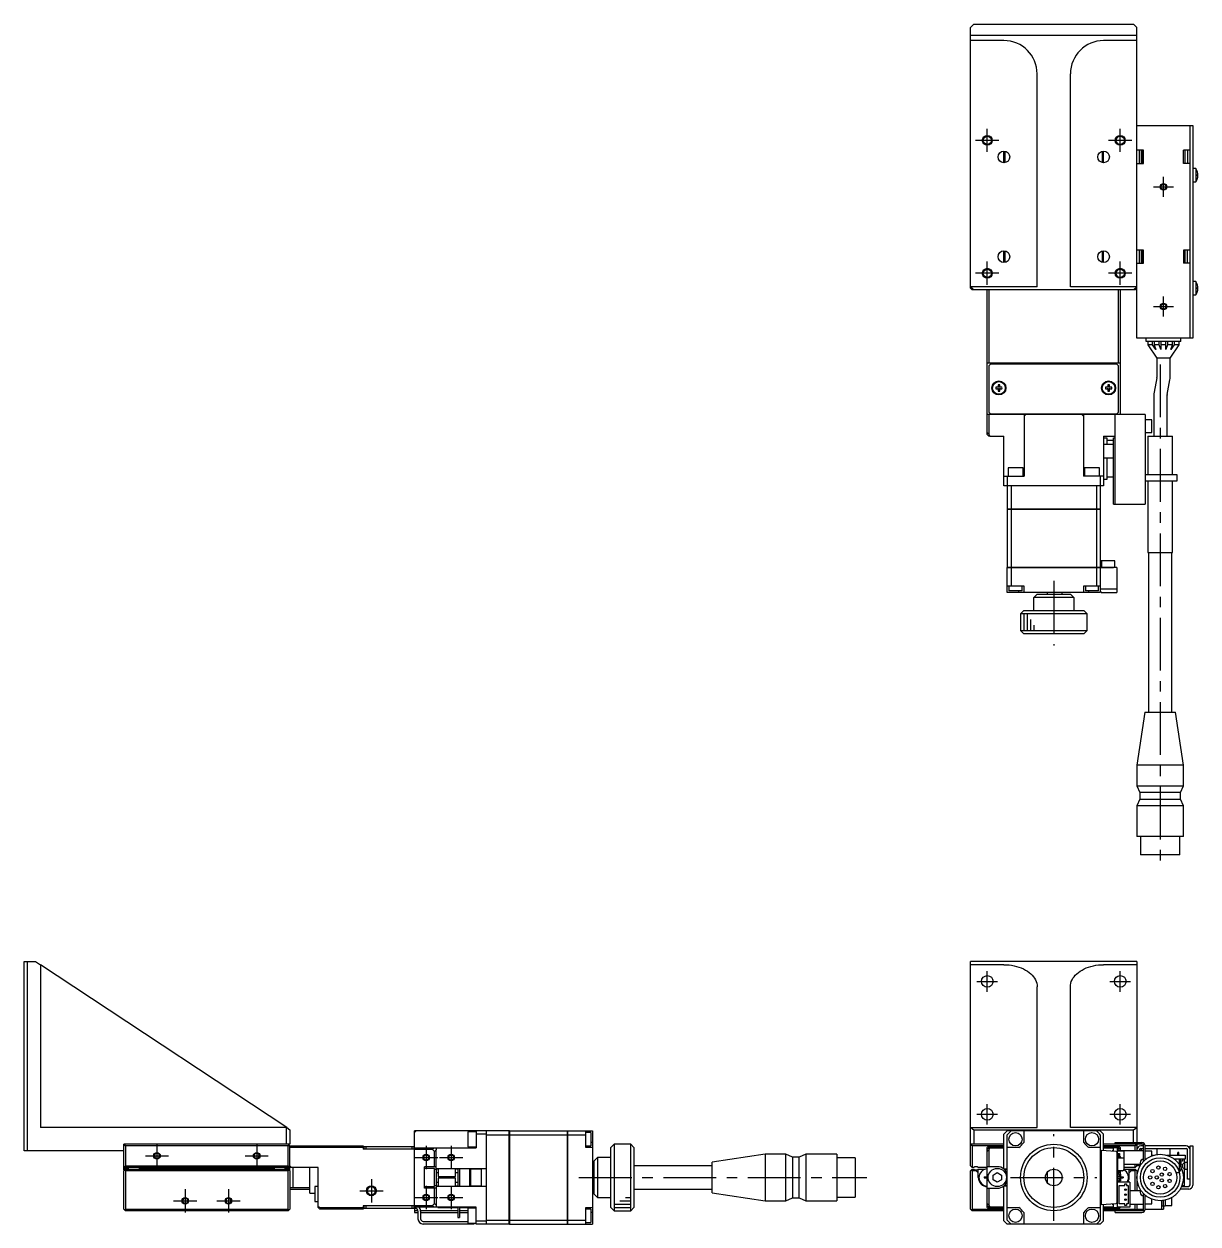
# Model space of a CAD drawing. Extents: x 0 to 738, y -8 to 655.
# Drawn here: x 0 to 353.2, y 294.4 to 655.4 of the extents above; entities that cross this region are included whole.
import ezdxf

# ---------------------------------------------------------------- set-up
doc = ezdxf.new("R2010")
doc.units = 0
doc.header["$LTSCALE"] = 0.5
doc.linetypes.add('CENTER', pattern=[50.8, 31.75, -6.35, 6.35, -6.35])
for name, color, linetype in [('MSM_CENTER', 1, 'CENTER'), ('MSM_CONTINUOUS', 7, 'CONTINUOUS'), ('MSM_NARROW', 5, 'CONTINUOUS')]:
    doc.layers.add(name, color=color, linetype=linetype)

msp = doc.modelspace()

# ---------------------------------------------------------------- linework, layer by layer
at = {"layer": 'MSM_CENTER'}
for p, q in [((289.78, 616.92), (289.78, 623.92)), ((329.78, 616.92), (329.78, 623.92)), ((293.28, 620.42), (286.28, 620.42)), ((333.28, 620.42), (326.28, 620.42)), ((342.78, 603.42), (342.78, 609.42)), ((339.78, 606.42), (345.78, 606.42)), ((289.78, 576.92), (289.78, 583.92)), ((329.78, 576.92), (329.78, 583.92)), ((293.28, 580.42), (286.28, 580.42)), ((333.28, 580.42), (326.28, 580.42)), ((342.78, 567.42), (342.78, 573.42)), ((339.78, 570.42), (345.78, 570.42)), ((341.78, 552.97), (341.78, 401.87)), ((309.78, 487.92), (309.78, 468.42)), ((289.78, 364.27), (289.78, 370.47)), ((329.78, 364.27), (329.78, 370.47)), ((286.68, 367.37), (292.88, 367.37)), ((326.68, 367.37), (332.88, 367.37)), ((289.78, 324.27), (289.78, 330.47)), ((329.78, 324.27), (329.78, 330.47)), ((286.68, 327.37), (292.88, 327.37)), ((326.68, 327.37), (332.88, 327.37)), ((309.78, 295.37), (309.78, 321.37)), ((40, 318.37), (40, 311.37)), ((70, 318.37), (70, 311.37)), ((121, 317.87), (121, 310.87)), ((128.5, 317.87), (128.5, 310.87)), ((36.5, 314.87), (43.5, 314.87)), ((66.5, 314.87), (73.5, 314.87)), ((117.5, 314.37), (124.5, 314.37)), ((125, 314.37), (132, 314.37)), ((104.5, 307.87), (104.5, 300.87)), ((166.95, 308.37), (253.55, 308.37)), ((296.78, 308.37), (322.78, 308.37)), ((48.5, 304.87), (48.5, 297.87)), ((61.5, 304.87), (61.5, 297.87)), ((101, 304.37), (108, 304.37)), ((121, 305.87), (121, 298.87)), ((128.5, 305.87), (128.5, 298.87)), ((45, 301.37), (52, 301.37)), ((58, 301.37), (65, 301.37)), ((117.5, 302.37), (124.5, 302.37)), ((125, 302.37), (132, 302.37))]:
    msp.add_line(p, q, dxfattribs=at)
at = {"layer": 'MSM_CONTINUOUS'}
for p, q in [((285.78, 655.42), (284.78, 654.42)), ((284.78, 575.92), (284.78, 654.42)), ((285.78, 655.42), (333.78, 655.42)), ((334.78, 654.42), (333.78, 655.42)), ((334.78, 560.92), (334.78, 654.42)), ((334.78, 651.92), (284.78, 651.92)), ((294.78, 650.42), (284.78, 650.42)), ((334.78, 650.42), (324.78, 650.42)), ((304.78, 576.38), (304.78, 640.42)), ((314.78, 576.38), (314.78, 640.42)), ((334.78, 624.92), (351.58, 624.92)), ((350.78, 560.92), (350.78, 624.92)), ((351.58, 624.92), (351.58, 560.92)), ((336.78, 617.42), (334.78, 617.42)), ((335.58, 613.42), (335.58, 617.42)), ((336.08, 617.42), (336.08, 613.42)), ((336.28, 617.42), (336.28, 613.42)), ((336.78, 613.42), (336.78, 617.42)), ((348.78, 613.42), (348.78, 617.42)), ((350.78, 617.42), (348.78, 617.42)), ((349.28, 613.42), (349.28, 617.42)), ((349.98, 617.42), (349.98, 613.42)), ((294.78, 613.67), (294.78, 617.17)), ((295.13, 613.71), (295.13, 617.14)), ((324.43, 613.71), (324.43, 617.14)), ((324.78, 613.67), (324.78, 617.17)), ((334.78, 613.42), (336.78, 613.42)), ((350.78, 613.42), (348.78, 613.42)), ((352.48, 611.92), (351.58, 611.92)), ((352.48, 611.92), (352.48, 607.92)), ((353.05, 610.81), (353.05, 610.81)), ((351.58, 607.92), (352.48, 607.92)), ((353.05, 610.1), (353.17, 610.1)), ((353.05, 609.74), (353.05, 610.1)), ((353.17, 609.74), (353.05, 609.74)), ((353.05, 609.04), (353.05, 609.04)), ((294.78, 583.67), (294.78, 587.17)), ((295.13, 583.71), (295.13, 587.14)), ((324.43, 583.71), (324.43, 587.14)), ((324.78, 583.67), (324.78, 587.17)), ((336.78, 587.42), (334.78, 587.42)), ((335.58, 583.42), (335.58, 587.42)), ((336.08, 587.42), (336.08, 583.42)), ((336.28, 587.42), (336.28, 583.42)), ((336.78, 583.42), (336.78, 587.42)), ((350.78, 587.42), (348.78, 587.42)), ((348.78, 587.42), (348.78, 583.42)), ((349.28, 583.42), (349.28, 587.42)), ((349.98, 583.42), (349.98, 587.42)), ((334.78, 583.42), (336.78, 583.42)), ((350.78, 583.42), (348.78, 583.42)), ((352.48, 577.92), (351.58, 577.92)), ((352.48, 577.92), (352.48, 573.92)), ((284.78, 576.42), (284.82, 576.38)), ((284.78, 575.92), (285.28, 575.42)), ((284.82, 576.38), (285.78, 575.42)), ((304.78, 576.38), (284.82, 576.38)), ((285.03, 575.67), (285.28, 575.92)), ((334.28, 575.42), (285.28, 575.42)), ((289.78, 531.92), (289.78, 575.42)), ((290.28, 575.42), (290.28, 553.42)), ((334.74, 576.38), (314.78, 576.38)), ((329.28, 553.42), (329.28, 575.42)), ((329.78, 575.42), (329.78, 537.92)), ((333.78, 575.42), (334.74, 576.38)), ((334.28, 575.92), (334.53, 575.67)), ((334.78, 575.92), (334.28, 575.42)), ((334.74, 576.38), (334.78, 576.42)), ((353.05, 576.81), (353.05, 576.81)), ((353.05, 576.1), (353.17, 576.1)), ((353.05, 575.74), (353.05, 576.1)), ((353.17, 575.74), (353.05, 575.74)), ((353.05, 575.04), (353.05, 575.04)), ((351.58, 573.92), (352.48, 573.92)), ((351.58, 560.92), (334.78, 560.92)), ((337.53, 559.92), (337.53, 560.92)), ((348.03, 559.92), (337.53, 559.92)), ((338.03, 559.92), (338.03, 558.92)), ((339.53, 558.92), (339.53, 559.92)), ((340.03, 559.92), (340.03, 558.92)), ((341.53, 558.92), (341.53, 559.92)), ((342.03, 559.92), (342.03, 557.47)), ((343.53, 557.47), (343.53, 559.92)), ((344.03, 559.92), (344.03, 558.92)), ((345.53, 558.92), (345.53, 559.92)), ((346.03, 559.92), (346.03, 558.92)), ((347.53, 558.92), (347.53, 559.92)), ((348.03, 559.92), (348.03, 560.92)), ((339.53, 558.92), (338.03, 558.92)), ((338.03, 558.92), (340.78, 554.92)), ((340.53, 557.47), (339.53, 558.92)), ((341.53, 558.92), (340.03, 558.92)), ((340.03, 558.92), (340.53, 557.47)), ((342.03, 557.47), (341.53, 558.92)), ((343.53, 558.92), (342.03, 558.92)), ((344.03, 558.92), (343.53, 557.47)), ((345.53, 558.92), (344.03, 558.92)), ((344.78, 554.92), (347.53, 558.92)), ((345.03, 557.47), (345.53, 558.92)), ((346.03, 558.92), (345.03, 557.47)), ((347.53, 558.92), (346.03, 558.92)), ((329.78, 553.42), (289.78, 553.42)), ((290.78, 553.12), (290.28, 552.62)), ((290.28, 552.62), (290.28, 538.62)), ((328.78, 553.12), (290.78, 553.12)), ((295.53, 553.42), (295.53, 553.12)), ((296.03, 553.42), (296.03, 553.12)), ((301.53, 553.12), (301.53, 553.42)), ((304.98, 553.42), (304.78, 553.22)), ((314.78, 553.22), (304.78, 553.22)), ((304.78, 553.22), (304.78, 553.12)), ((314.78, 553.22), (314.58, 553.42)), ((314.78, 553.12), (314.78, 553.22)), ((318.03, 553.42), (318.03, 553.12)), ((323.53, 553.12), (323.53, 553.42)), ((324.03, 553.12), (324.03, 553.42)), ((329.28, 552.62), (328.78, 553.12)), ((329.28, 538.62), (329.28, 552.62)), ((344.78, 554.92), (340.78, 554.92)), ((340.78, 554.92), (340.78, 549.19)), ((344.78, 549.19), (344.78, 554.92)), ((340.76, 549.01), (339.99, 544.61)), ((293.04, 546.16), (292.36, 546.16)), ((292.36, 545.68), (293.04, 545.68)), ((293.04, 546.84), (293.04, 546.16)), ((293.04, 545.68), (293.04, 545)), ((293.52, 546.16), (293.52, 546.84)), ((294.2, 546.16), (293.52, 546.16)), ((293.52, 545.68), (294.2, 545.68)), ((293.52, 545), (293.52, 545.68)), ((326.04, 546.16), (325.36, 546.16)), ((325.36, 545.68), (326.04, 545.68)), ((326.04, 546.84), (326.04, 546.16)), ((326.04, 545.68), (326.04, 545)), ((326.52, 546.16), (326.52, 546.84)), ((327.2, 546.16), (326.52, 546.16)), ((326.52, 545), (326.52, 545.68)), ((326.52, 545.68), (327.2, 545.68)), ((343.92, 543.91), (344.7, 548.32)), ((339.91, 543.74), (339.91, 531.42)), ((343.91, 531.42), (343.91, 543.74)), ((290.28, 538.62), (290.78, 538.12)), ((290.78, 538.12), (328.78, 538.12)), ((295.53, 538.12), (295.53, 537.92)), ((299.78, 538.12), (299.78, 537.92)), ((300.78, 538.12), (300.78, 537.92)), ((302.28, 538.12), (302.28, 537.92)), ((317.28, 537.92), (317.28, 538.12)), ((318.78, 538.12), (318.78, 537.92)), ((319.78, 537.92), (319.78, 538.12)), ((324.03, 537.92), (324.03, 538.12)), ((328.78, 538.12), (329.28, 538.62)), ((337.28, 537.92), (289.78, 537.92)), ((290.28, 537.92), (290.28, 532.04)), ((300.88, 537.42), (301.38, 537.92)), ((300.88, 537.92), (300.88, 519.42)), ((318.18, 537.92), (318.68, 537.42)), ((318.68, 537.92), (318.68, 519.42)), ((328.28, 510.92), (328.28, 537.92)), ((337.28, 537.92), (337.28, 510.92)), ((339.28, 536.32), (337.28, 536.32)), ((339.28, 532.52), (339.28, 536.32)), ((289.78, 532.54), (290.28, 532.04)), ((290.28, 531.42), (289.78, 531.92)), ((290.28, 532.04), (290.58, 531.42)), ((290.58, 531.42), (290.28, 531.42)), ((290.58, 531.42), (294.78, 531.42)), ((294.78, 516.42), (294.78, 531.42)), ((324.78, 531.42), (324.78, 516.42)), ((324.78, 531.42), (328.28, 531.42)), ((324.78, 530.92), (325.78, 530.92)), ((325.78, 530.92), (325.78, 528.92)), ((327.78, 510.92), (327.78, 530.92)), ((327.78, 530.92), (328.28, 530.92)), ((337.28, 532.52), (339.28, 532.52)), ((338.03, 531.42), (345.53, 531.42)), ((338.03, 531.42), (338.03, 519.92)), ((345.53, 519.92), (345.53, 531.42)), ((327.78, 528.92), (324.78, 528.92)), ((325.78, 530.17), (327.78, 530.17)), ((324.78, 524.92), (327.78, 524.92)), ((325.78, 524.92), (325.78, 518.42)), ((300.53, 521.92), (296.03, 521.92)), ((296.03, 521.92), (296.03, 519.42)), ((300.53, 519.42), (300.53, 521.92)), ((323.53, 521.92), (319.03, 521.92)), ((319.03, 521.92), (319.03, 519.42)), ((323.53, 519.42), (323.53, 521.92)), ((337.28, 519.92), (346.78, 519.92)), ((346.78, 519.92), (346.78, 517.92)), ((294.78, 519.42), (300.88, 519.42)), ((324.78, 516.42), (294.78, 516.42)), ((295.78, 519.42), (295.78, 509.43)), ((296.93, 516.42), (296.93, 509.43)), ((324.78, 519.42), (318.68, 519.42)), ((322.62, 516.42), (322.62, 509.43)), ((323.78, 519.42), (323.78, 509.43)), ((325.78, 518.42), (324.78, 518.42)), ((325.78, 519.17), (327.78, 519.17)), ((346.78, 517.92), (337.28, 517.92)), ((338.03, 517.92), (338.03, 496.42)), ((345.53, 496.42), (345.53, 517.92)), ((295.78, 509.43), (323.78, 509.43)), ((295.78, 509.42), (295.78, 491.93)), ((323.78, 509.42), (295.78, 509.42)), ((295.79, 509.42), (295.79, 509.43)), ((296.93, 509.42), (296.93, 491.93)), ((296.94, 509.42), (296.94, 509.43)), ((322.62, 509.42), (322.62, 509.43)), ((322.62, 509.42), (322.62, 491.93)), ((323.77, 509.42), (323.77, 509.43)), ((323.78, 509.42), (323.78, 491.93)), ((327.78, 510.92), (337.28, 510.92)), ((338.03, 496.42), (345.53, 496.42)), ((338.28, 496.42), (338.28, 448.42)), ((345.28, 448.42), (345.28, 496.42)), ((295.78, 491.93), (327.78, 491.93)), ((328.78, 491.92), (295.78, 491.92)), ((295.78, 484.42), (295.78, 491.92)), ((295.79, 491.92), (295.79, 491.93)), ((296.93, 491.92), (296.93, 486.42)), ((296.94, 491.92), (296.94, 491.93)), ((322.62, 491.92), (322.62, 491.93)), ((322.62, 491.92), (322.62, 486.42)), ((323.77, 491.92), (323.77, 491.93)), ((328.18, 493.92), (323.78, 493.92)), ((323.78, 491.92), (323.78, 484.42)), ((324.28, 491.93), (324.28, 493.92)), ((327.78, 491.93), (327.78, 491.92)), ((328.18, 491.92), (328.18, 493.92)), ((328.78, 491.92), (328.78, 485.43)), ((295.78, 486.42), (300.78, 486.42)), ((323.78, 484.42), (295.78, 484.42)), ((296.28, 486.42), (296.28, 484.92)), ((300.28, 484.92), (296.28, 484.92)), ((299.28, 484.42), (299.28, 484.92)), ((300.28, 484.92), (300.28, 486.42)), ((300.78, 486.42), (300.78, 484.42)), ((304.78, 483.92), (303.78, 482.92)), ((304.78, 483.92), (314.78, 483.92)), ((307.78, 484.42), (307.78, 483.92)), ((312.28, 483.92), (312.28, 484.42)), ((315.78, 482.92), (314.78, 483.92)), ((318.78, 484.42), (318.78, 486.42)), ((318.78, 486.42), (323.78, 486.42)), ((319.28, 486.42), (319.28, 484.92)), ((323.28, 484.92), (319.28, 484.92)), ((320.28, 484.42), (320.28, 484.92)), ((323.28, 484.92), (323.28, 486.42)), ((323.78, 485.43), (328.78, 485.43)), ((328.78, 485.42), (323.78, 485.42)), ((323.78, 484.62), (324.08, 484.62)), ((324.08, 484.62), (324.08, 484.42)), ((324.08, 484.42), (328.78, 484.42)), ((328.77, 485.42), (328.77, 485.43)), ((328.78, 485.42), (328.78, 484.42)), ((315.78, 482.92), (303.78, 482.92)), ((303.78, 478.92), (303.78, 482.92)), ((315.78, 482.92), (315.78, 478.92)), ((300.78, 478.92), (299.78, 477.92)), ((319.78, 477.92), (299.78, 477.92)), ((299.78, 477.92), (299.78, 472.92)), ((300.78, 478.92), (318.78, 478.92)), ((319.78, 477.92), (318.78, 478.92)), ((319.78, 472.92), (319.78, 477.92)), ((299.78, 472.92), (319.78, 472.92)), ((299.78, 472.92), (300.78, 471.92)), ((318.78, 471.92), (300.78, 471.92)), ((318.78, 471.92), (319.78, 472.92)), ((337.21, 448.42), (334.78, 432.42)), ((337.21, 448.42), (346.35, 448.42)), ((348.78, 432.42), (346.35, 448.42)), ((348.78, 432.42), (334.78, 432.42)), ((334.78, 432.42), (334.78, 426.22)), ((348.78, 426.22), (348.78, 432.42)), ((334.78, 426.22), (348.78, 426.22)), ((334.78, 426.22), (335.63, 424.22)), ((347.93, 424.22), (348.78, 426.22)), ((347.93, 424.22), (335.63, 424.22)), ((335.63, 424.22), (335.63, 422.22)), ((347.93, 422.22), (347.93, 424.22)), ((335.63, 422.22), (334.78, 420.22)), ((348.78, 420.22), (334.78, 420.22)), ((334.78, 420.22), (334.78, 410.92)), ((335.63, 422.22), (347.93, 422.22)), ((348.78, 420.22), (347.93, 422.22)), ((348.78, 410.92), (348.78, 420.22)), ((348.78, 410.92), (334.78, 410.92)), ((335.83, 410.92), (335.83, 405.42)), ((347.73, 405.42), (347.73, 410.92)), ((347.73, 405.42), (335.83, 405.42)), ((0, 316.37), (0, 373.37)), ((0, 373.37), (3.5, 373.37)), ((1, 373.37), (1, 316.37)), ((3.5, 373.37), (5, 372.38)), ((5, 372.38), (5, 323.37)), ((15, 365.76), (5, 372.38)), ((334.78, 373.37), (284.78, 373.37)), ((284.78, 311.87), (284.78, 373.37)), ((294.78, 372.38), (284.78, 372.38)), ((294.78, 372.38), (295.56, 372.36)), ((295.56, 372.36), (296.34, 372.3)), ((296.34, 372.3), (297.11, 372.2)), ((297.11, 372.2), (297.87, 372.06)), ((297.87, 372.06), (298.6, 371.88)), ((320.95, 371.88), (321.69, 372.06)), ((321.69, 372.06), (322.44, 372.2)), ((322.44, 372.2), (323.21, 372.3)), ((323.21, 372.3), (323.99, 372.36)), ((323.99, 372.36), (324.78, 372.38)), ((334.78, 372.38), (324.78, 372.38)), ((334.78, 373.37), (334.78, 318.87)), ((298.6, 371.88), (299.32, 371.66)), ((299.32, 371.66), (300, 371.4)), ((300, 371.4), (300.66, 371.12)), ((300.66, 371.12), (301.27, 370.79)), ((301.27, 370.79), (301.85, 370.44)), ((301.85, 370.44), (302.38, 370.06)), ((302.38, 370.06), (302.87, 369.65)), ((302.87, 369.65), (303.3, 369.22)), ((303.3, 369.22), (303.69, 368.77)), ((303.69, 368.77), (304.02, 368.29)), ((304.02, 368.29), (304.29, 367.81)), ((315.27, 367.81), (315.54, 368.29)), ((315.54, 368.29), (315.87, 368.77)), ((315.87, 368.77), (316.25, 369.22)), ((316.25, 369.22), (316.69, 369.65)), ((316.69, 369.65), (317.17, 370.06)), ((317.17, 370.06), (317.71, 370.44)), ((317.71, 370.44), (318.28, 370.79)), ((318.28, 370.79), (318.9, 371.12)), ((318.9, 371.12), (319.55, 371.4)), ((319.55, 371.4), (320.24, 371.66)), ((320.24, 371.66), (320.95, 371.88)), ((79.04, 323.37), (15, 365.76)), ((304.29, 367.81), (304.5, 367.31)), ((304.5, 367.31), (304.65, 366.8)), ((304.65, 366.8), (304.75, 366.28)), ((304.75, 366.28), (304.78, 365.76)), ((304.78, 323.37), (304.78, 365.76)), ((314.78, 365.76), (314.81, 366.28)), ((314.78, 323.37), (314.78, 365.76)), ((314.81, 366.28), (314.9, 366.8)), ((314.9, 366.8), (315.05, 367.31)), ((315.05, 367.31), (315.27, 367.81)), ((79.04, 323.37), (5, 323.37)), ((79, 318.37), (79, 323.37)), ((79.04, 323.37), (80, 322.74)), ((80, 322.74), (80, 318.37)), ((117.5, 321.87), (118, 322.37)), ((145.99, 322.37), (117.5, 322.37)), ((117.5, 299.87), (117.5, 322.37)), ((133.5, 322.12), (133.5, 317.62)), ((136, 322.12), (133.5, 322.12)), ((136, 322.37), (136, 317.27)), ((139, 321.37), (136, 321.37)), ((139, 322.37), (139, 294.37)), ((145.99, 294.37), (145.99, 322.37)), ((146, 322.36), (145.99, 322.36)), ((146, 322.37), (163.49, 322.37)), ((146, 322.37), (146, 294.37)), ((163.49, 294.37), (163.49, 322.37)), ((163.5, 322.36), (163.49, 322.36)), ((163.5, 322.37), (163.5, 294.37)), ((163.5, 322.37), (171, 322.37)), ((169, 317.37), (169, 322.37)), ((170.5, 321.87), (169, 321.87)), ((170.5, 321.87), (170.5, 317.87)), ((171, 322.37), (171, 294.37)), ((284.78, 323.37), (304.78, 323.37)), ((284.82, 323.37), (285.78, 322.74)), ((285.78, 322.74), (333.78, 322.74)), ((285.78, 322.74), (285.78, 318.37)), ((295.78, 322.37), (294.78, 321.37)), ((294.78, 310.97), (294.78, 321.37)), ((323.78, 322.37), (295.78, 322.37)), ((300.78, 322.37), (300.78, 318.87)), ((334.78, 323.37), (314.78, 323.37)), ((318.78, 318.87), (318.78, 322.37)), ((324.78, 321.37), (323.78, 322.37)), ((324.78, 316.55), (324.78, 321.37)), ((333.78, 322.74), (334.74, 323.37)), ((333.78, 318.87), (333.78, 322.74)), ((80, 318.37), (30, 318.37)), ((30.5, 318.37), (30, 317.87)), ((30, 310.67), (30, 318.37)), ((30.25, 318.12), (30.5, 317.87)), ((30.5, 317.87), (30.5, 311.87)), ((79.5, 317.87), (30.5, 317.87)), ((80, 317.87), (79.5, 318.37)), ((79.5, 317.87), (79.75, 318.12)), ((79.5, 311.87), (79.5, 317.87)), ((80, 310.67), (80, 317.87)), ((80, 317.87), (102, 317.87)), ((102, 317.87), (102, 316.87)), ((139, 321.22), (145.99, 321.22)), ((146, 321.21), (145.99, 321.21)), ((146, 321.22), (163.49, 321.22)), ((163.5, 321.21), (163.49, 321.21)), ((163.5, 321.22), (169, 321.22)), ((169, 317.87), (170.5, 317.87)), ((171, 318.87), (170.5, 318.87)), ((177.5, 318.37), (176.5, 317.37)), ((177.5, 318.37), (177.5, 298.37)), ((182.5, 318.37), (177.5, 318.37)), ((182.5, 298.37), (182.5, 318.37)), ((183.5, 317.37), (182.5, 318.37)), ((294.78, 318.37), (284.78, 318.37)), ((284.78, 317.87), (285.28, 318.37)), ((285.28, 317.87), (285.03, 318.12)), ((285.28, 317.87), (285.28, 311.37)), ((294.78, 317.87), (285.28, 317.87)), ((290.28, 317.87), (289.78, 317.37)), ((295.78, 295.53), (295.78, 321.22)), ((323.78, 321.22), (323.78, 295.53)), ((328.28, 318.37), (324.78, 318.37)), ((334.28, 317.87), (324.78, 317.87)), ((328.28, 318.87), (336.28, 318.87)), ((328.28, 318.37), (328.28, 318.87)), ((336.58, 318.37), (328.28, 318.37)), ((329.78, 317.37), (329.28, 317.87)), ((334.28, 318.37), (334.78, 317.87)), ((334.53, 318.12), (334.28, 317.87)), ((334.28, 316.37), (334.28, 317.87)), ((334.78, 318.37), (334.78, 316.37)), ((336.78, 317.87), (335.98, 317.87)), ((336.78, 313.27), (336.78, 318.17)), ((349.58, 317.87), (337.28, 317.87)), ((337.28, 313.73), (337.28, 317.87)), ((350.78, 306.17), (350.78, 317.87)), ((350.78, 317.87), (351.58, 317.87)), ((351.58, 317.87), (351.58, 306.07)), ((30, 316.37), (0, 316.37)), ((102, 317.37), (80, 317.37)), ((117.5, 316.87), (102, 316.87)), ((102.3, 316.87), (102.3, 317.67)), ((102.3, 317.67), (117.3, 317.67)), ((102.8, 317.67), (102.8, 316.87)), ((116.8, 316.87), (116.8, 317.67)), ((117.3, 317.67), (117.3, 316.87)), ((117.5, 317.27), (124, 317.27)), ((122.89, 316.77), (117.5, 316.77)), ((122.89, 316.77), (123.39, 317.27)), ((123.5, 316.16), (122.89, 316.77)), ((124, 316.66), (123.5, 316.16)), ((123.5, 311.62), (123.5, 316.16)), ((124, 317.27), (124, 316.66)), ((124, 317.27), (136, 317.27)), ((124, 310.86), (124, 316.66)), ((133.5, 317.62), (136, 317.62)), ((171, 317.37), (169, 317.37)), ((171.5, 313.37), (172.5, 314.37)), ((172.5, 314.37), (172.5, 302.37)), ((176.5, 314.37), (172.5, 314.37)), ((176.5, 299.37), (176.5, 317.37)), ((183.5, 317.37), (183.5, 299.37)), ((223, 315.37), (207, 312.94)), ((223, 315.37), (223, 301.37)), ((229.2, 315.37), (223, 315.37)), ((229.2, 301.37), (229.2, 315.37)), ((231.2, 314.52), (229.2, 315.37)), ((231.2, 314.52), (231.2, 302.22)), ((233.2, 314.52), (231.2, 314.52)), ((235.2, 315.37), (233.2, 314.52)), ((233.2, 302.22), (233.2, 314.52)), ((235.2, 315.37), (235.2, 301.37)), ((244.5, 315.37), (235.2, 315.37)), ((244.5, 315.37), (244.5, 301.37)), ((250, 314.32), (244.5, 314.32)), ((250, 314.32), (250, 302.42)), ((289.78, 299.37), (289.78, 317.37)), ((289.78, 316.77), (290.28, 317.27)), ((289.88, 316.87), (289.78, 316.87)), ((290.28, 316.66), (289.78, 316.16)), ((290.28, 317.27), (290.28, 317.67)), ((290.28, 317.67), (294.78, 317.67)), ((290.58, 317.27), (290.28, 316.66)), ((290.28, 317.27), (294.78, 317.27)), ((290.28, 316.66), (290.28, 311.62)), ((290.78, 317.67), (290.78, 317.27)), ((299.28, 317.37), (295.78, 317.37)), ((323.78, 317.37), (320.28, 317.37)), ((323.78, 316.62), (324.08, 316.6)), ((324.08, 316.6), (328.5, 316.29)), ((324.08, 316.6), (324.08, 300.14)), ((324.78, 317.67), (329.28, 317.67)), ((324.78, 317.27), (327.78, 317.27)), ((327.78, 316.37), (327.35, 316.37)), ((327.78, 316.34), (327.78, 317.37)), ((327.78, 317.37), (328.98, 317.37)), ((328.78, 317.37), (328.78, 317.67)), ((328.78, 315.99), (328.78, 300.75)), ((328.98, 299.37), (328.98, 317.37)), ((328.98, 317.27), (329.28, 317.27)), ((329.28, 316.66), (328.98, 317.26)), ((330.98, 316.27), (328.98, 316.27)), ((328.98, 315.55), (329.53, 315.55)), ((328.98, 315.33), (329.21, 315.33)), ((328.98, 315.08), (329.21, 315.08)), ((328.98, 315.01), (329.21, 315.01)), ((328.98, 314.6), (329.06, 314.6)), ((329.08, 310.48), (329.08, 314.18)), ((329.18, 314.28), (330.76, 314.28)), ((329.21, 314.82), (329.21, 315.33)), ((329.28, 317.67), (329.28, 317.27)), ((329.28, 317.27), (329.78, 316.77)), ((329.67, 316.27), (329.28, 316.66)), ((329.28, 316.27), (329.28, 316.66)), ((329.31, 314.72), (329.64, 314.72)), ((329.64, 314.49), (329.31, 314.49)), ((329.53, 315.55), (329.53, 314.72)), ((329.53, 314.49), (329.53, 314.28)), ((329.78, 316.87), (329.68, 316.87)), ((329.74, 314.28), (329.74, 314.39)), ((329.78, 317.37), (329.78, 316.27)), ((336.78, 316.37), (329.78, 316.37)), ((329.97, 314.28), (329.97, 314.39)), ((330.86, 314.18), (330.86, 310.8)), ((330.98, 312.47), (330.98, 316.27)), ((335.58, 316.37), (335.58, 316.67)), ((336.08, 316.87), (335.63, 316.87)), ((335.98, 317.07), (336.78, 317.07)), ((336.08, 316.87), (336.08, 316.37)), ((337.28, 317.07), (349.58, 317.07)), ((339.28, 316.27), (337.28, 316.27)), ((339.28, 314.91), (339.28, 316.27)), ((339.28, 315.07), (339.75, 315.07)), ((340.78, 317.07), (340.78, 315.3)), ((343.8, 315.07), (349.28, 315.07)), ((344.78, 315.07), (344.78, 317.07)), ((347.15, 315.07), (347.15, 315.87)), ((347.4, 315.87), (347.15, 315.87)), ((347.4, 315.07), (347.4, 315.87)), ((349.28, 315.07), (349.28, 313.87)), ((349.98, 307.87), (349.98, 316.67)), ((30.5, 311.87), (30, 311.37)), ((88.5, 311.37), (30, 311.37)), ((30, 311.17), (31.4, 311.17)), ((30.5, 310.87), (30, 310.37)), ((30.1, 310.57), (30, 310.67)), ((30.1, 310.47), (30.1, 310.67)), ((30.5, 310.37), (30.25, 310.62)), ((31.1, 310.97), (30.4, 310.97)), ((30.5, 311.87), (79.5, 311.87)), ((30.5, 310.87), (79.5, 310.87)), ((31.4, 310.87), (31.4, 311.17)), ((75.5, 310.99), (34.5, 310.99)), ((34.5, 310.87), (34.5, 310.99)), ((75.5, 310.87), (75.5, 310.99)), ((78.6, 310.87), (78.6, 311.17)), ((80, 311.17), (78.6, 311.17)), ((79.6, 310.97), (78.9, 310.97)), ((80, 311.37), (79.5, 311.87)), ((79.5, 310.87), (80, 310.37)), ((79.75, 310.62), (79.5, 310.37)), ((80, 310.67), (79.9, 310.57)), ((79.9, 310.67), (79.9, 310.47)), ((80.5, 311.37), (80, 311.87)), ((81, 305.37), (81, 311.37)), ((86, 303.62), (86, 311.37)), ((88.5, 299.37), (88.5, 311.37)), ((124, 311.62), (120.5, 311.62)), ((120.5, 305.12), (120.5, 311.62)), ((123.5, 311.12), (120.5, 311.12)), ((123.5, 305.62), (123.5, 311.12)), ((124, 310.86), (123.5, 310.65)), ((139, 310.97), (124, 310.97)), ((124.1, 305.77), (124.1, 310.97)), ((124.6, 310.87), (124.1, 310.87)), ((124.5, 310.97), (124.5, 310.87)), ((124.6, 310.97), (124.6, 308.62)), ((129.8, 308.62), (129.8, 310.97)), ((130.5, 310.87), (129.8, 310.87)), ((130.5, 310.97), (130.5, 305.77)), ((131, 310.97), (131, 305.77)), ((134.1, 305.77), (134.1, 310.97)), ((134.3, 310.97), (134.3, 305.77)), ((137.5, 310.87), (134.3, 310.87)), ((137.5, 310.97), (137.5, 305.77)), ((171.5, 311.87), (171, 311.87)), ((171.5, 310.87), (171, 310.87)), ((171.5, 303.37), (171.5, 313.37)), ((207, 311.87), (183.5, 311.87)), ((207, 303.8), (207, 312.94)), ((285.28, 311.37), (284.78, 311.87)), ((285.28, 310.87), (284.78, 310.37)), ((285.28, 310.37), (285.03, 310.62)), ((285.72, 311.37), (285.28, 311.37)), ((285.28, 310.87), (285.72, 310.87)), ((287.08, 310.8), (286.48, 310.37)), ((289.78, 311.37), (287.04, 311.37)), ((287.04, 310.87), (289.16, 310.87)), ((287.08, 308.37), (287.08, 310.87)), ((292.78, 311.62), (289.78, 311.62)), ((294.78, 310.97), (295.78, 310.97)), ((294.87, 310.86), (295.78, 310.86)), ((328.98, 312.6), (329.08, 312.6)), ((328.98, 312.47), (329.08, 312.47)), ((328.98, 311.62), (329.08, 311.62)), ((328.98, 311.06), (329.08, 311.06)), ((330.83, 310.73), (330.51, 310.4)), ((330.86, 312.47), (330.98, 312.47)), ((330.86, 312.37), (335.78, 312.37)), ((334.28, 311.37), (330.86, 311.37)), ((330.86, 310.87), (334.28, 310.87)), ((332.48, 308.37), (332.48, 310.87)), ((333.08, 310.37), (332.48, 310.8)), ((334.28, 311.37), (334.28, 312.37)), ((334.78, 311.87), (334.28, 311.37)), ((334.28, 310.87), (334.78, 310.37)), ((334.53, 310.62), (334.28, 310.37)), ((334.78, 311.87), (334.78, 312.37)), ((335.58, 311.87), (334.78, 311.87)), ((335.58, 312.37), (335.58, 311.87)), ((335.78, 312.87), (335.78, 311.98)), ((337.45, 313.87), (337.28, 313.87)), ((349.28, 313.87), (346.11, 313.87)), ((347.49, 313.87), (347.49, 309.87)), ((348.03, 311.53), (348.03, 313.87)), ((348.48, 313.32), (348.03, 313.32)), ((348.06, 312.76), (348.07, 312.76)), ((348.06, 311.69), (348.06, 312.05)), ((348.06, 312.05), (348.18, 312.05)), ((348.18, 311.69), (348.06, 311.69)), ((348.07, 310.98), (348.06, 310.99)), ((348.48, 313.87), (348.48, 313.32)), ((348.88, 312.67), (348.58, 312.37)), ((348.58, 311.37), (348.58, 312.37)), ((348.58, 311.37), (348.88, 311.07)), ((349.08, 312.87), (348.88, 312.67)), ((348.88, 311.07), (349.08, 310.87)), ((349.03, 313.87), (349.03, 312.82)), ((349.03, 310.92), (349.03, 305.87)), ((349.08, 312.87), (349.08, 310.87)), ((349.98, 312.87), (349.08, 312.87)), ((349.08, 310.87), (349.98, 310.87)), ((30, 298.87), (30, 310.37)), ((79.5, 310.37), (30.5, 310.37)), ((30.5, 310.37), (30.5, 298.87)), ((79.5, 298.87), (79.5, 310.37)), ((80, 310.37), (80, 298.87)), ((124.1, 309.87), (124.6, 309.87)), ((124.6, 308.62), (129.8, 308.62)), ((124.6, 308.12), (124.6, 305.77)), ((129.8, 308.12), (124.6, 308.12)), ((129.8, 309.87), (130.5, 309.87)), ((129.8, 305.77), (129.8, 308.12)), ((171, 309.87), (171.5, 309.87)), ((284.78, 298.87), (284.78, 310.37)), ((285.28, 310.37), (285.28, 298.87)), ((286.48, 310.37), (285.28, 310.37)), ((286.48, 310.37), (287.08, 309.77)), ((288.88, 308.52), (288.88, 308.23)), ((288.88, 308.52), (289.67, 308.52)), ((288.88, 308.23), (289.67, 308.23)), ((289.41, 308.52), (289.41, 308.23)), ((289.78, 309.37), (289.73, 309.37)), ((289.73, 309.37), (289.73, 308.58)), ((289.73, 308.17), (289.73, 307.37)), ((289.78, 307.37), (289.73, 307.37)), ((291.53, 309.09), (292.78, 309.82)), ((291.53, 307.65), (291.53, 309.09)), ((292.78, 306.93), (291.53, 307.65)), ((292.78, 309.82), (294.03, 309.09)), ((294.03, 307.65), (292.78, 306.93)), ((294.03, 309.09), (294.03, 307.65)), ((307.78, 309.87), (307.78, 306.87)), ((328.98, 309.87), (328.98, 309.87)), ((329.21, 309.64), (328.98, 309.64)), ((329.21, 309.58), (328.98, 309.58)), ((329.21, 309.33), (328.98, 309.33)), ((328.98, 308.62), (329.78, 308.62)), ((328.98, 308.12), (329.78, 308.12)), ((328.98, 307.37), (329.78, 307.37)), ((332.68, 306.95), (328.98, 306.95)), ((330.44, 310.38), (329.18, 310.38)), ((329.21, 309.87), (329.78, 309.87)), ((329.21, 309.33), (329.21, 309.84)), ((329.21, 309.37), (329.78, 309.37)), ((329.64, 310.17), (329.31, 310.17)), ((329.31, 309.94), (329.64, 309.94)), ((329.4, 310.38), (329.4, 310.17)), ((329.4, 309.94), (329.4, 309.87)), ((329.4, 309.37), (329.4, 308.62)), ((329.4, 308.12), (329.4, 307.37)), ((329.53, 310.38), (329.53, 310.17)), ((329.53, 309.94), (329.53, 309.87)), ((329.53, 309.37), (329.53, 308.62)), ((329.53, 308.12), (329.53, 307.37)), ((329.74, 310.27), (329.74, 310.38)), ((329.78, 309.97), (329.78, 307.37)), ((329.82, 309.37), (329.78, 309.37)), ((329.78, 306.95), (329.78, 307.37)), ((329.82, 307.37), (329.78, 307.37)), ((329.82, 309.37), (329.82, 308.58)), ((329.82, 308.17), (329.82, 307.37)), ((329.88, 308.52), (330.68, 308.52)), ((329.88, 308.23), (330.68, 308.23)), ((329.97, 310.27), (329.97, 310.38)), ((330.15, 308.23), (330.15, 308.52)), ((330.68, 308.52), (330.68, 308.23)), ((332.48, 309.77), (333.08, 310.37)), ((332.68, 306.95), (332.68, 299.45)), ((334.28, 310.37), (333.08, 310.37)), ((334.28, 304.37), (334.28, 310.37)), ((334.78, 310.37), (334.78, 304.37)), ((346.59, 309.87), (347.49, 309.87)), ((350.78, 307.87), (349.98, 307.87)), ((80, 305.37), (86, 305.37)), ((80, 304.87), (86, 304.87)), ((86, 303.62), (87.5, 303.62)), ((87.5, 305.62), (87.5, 301.12)), ((88.5, 305.62), (87.5, 305.62)), ((120.5, 305.62), (123.5, 305.62)), ((124, 305.12), (120.5, 305.12)), ((123.5, 306.09), (124, 305.88)), ((123.5, 300.59), (123.5, 305.12)), ((124, 305.88), (124, 300.09)), ((124, 305.77), (139, 305.77)), ((124.6, 306.87), (124.1, 306.87)), ((124.1, 305.87), (124.6, 305.87)), ((124.5, 305.87), (124.5, 305.77)), ((130.5, 306.87), (129.8, 306.87)), ((129.8, 305.87), (130.5, 305.87)), ((134.3, 305.87), (137.5, 305.87)), ((171.5, 306.87), (171, 306.87)), ((171, 305.87), (171.5, 305.87)), ((171, 304.87), (171.5, 304.87)), ((172.5, 302.37), (171.5, 303.37)), ((183.5, 304.87), (207, 304.87)), ((207, 303.8), (223, 301.37)), ((289.78, 305.12), (292.78, 305.12)), ((290.28, 305.12), (290.28, 300.09)), ((295.78, 305.77), (294.78, 305.77)), ((294.78, 295.37), (294.78, 305.77)), ((295.78, 305.88), (294.87, 305.88)), ((329.48, 300.45), (329.48, 305.95)), ((329.48, 305.95), (331.13, 305.95)), ((331.13, 306.45), (331.63, 306.45)), ((331.13, 305.95), (331.13, 306.45)), ((331.63, 306.45), (331.63, 305.95)), ((331.63, 305.95), (332.18, 305.95)), ((332.18, 305.95), (332.18, 300.45)), ((335.78, 304.37), (332.68, 304.37)), ((335.78, 304.77), (335.78, 303.87)), ((336.78, 298.57), (336.78, 303.47)), ((350.38, 304.87), (347.84, 304.87)), ((348.24, 305.67), (350.28, 305.67)), ((349.03, 305.87), (348.32, 305.87)), ((87.5, 301.12), (88.5, 301.12)), ((88.5, 299.68), (89.11, 299.37)), ((117.5, 299.87), (102, 299.87)), ((102, 299.87), (102, 298.87)), ((102.3, 299.07), (102.3, 299.87)), ((102.8, 299.87), (102.8, 299.07)), ((116.8, 299.07), (116.8, 299.87)), ((117.3, 299.87), (117.3, 299.07)), ((117.5, 299.97), (122.89, 299.97)), ((117.5, 299.47), (117.5, 299.87)), ((122.89, 299.97), (123.5, 300.59)), ((123.39, 299.47), (122.89, 299.97)), ((123.5, 300.59), (124, 300.09)), ((124, 300.09), (124, 299.47)), ((172.5, 302.37), (176.5, 302.37)), ((223, 301.37), (229.2, 301.37)), ((229.2, 301.37), (231.2, 302.22)), ((231.2, 302.22), (233.2, 302.22)), ((233.2, 302.22), (235.2, 301.37)), ((235.2, 301.37), (244.5, 301.37)), ((244.5, 302.42), (250, 302.42)), ((289.78, 300.59), (290.28, 300.09)), ((290.28, 299.47), (289.78, 299.97)), ((289.88, 299.87), (289.78, 299.87)), ((290.28, 300.09), (290.58, 299.47)), ((324.08, 300.14), (323.78, 300.12)), ((328.5, 300.45), (324.08, 300.14)), ((324.78, 295.37), (324.78, 300.19)), ((327.35, 300.37), (327.78, 300.37)), ((327.78, 299.37), (327.78, 300.4)), ((331.13, 300.45), (329.48, 300.45)), ((331.13, 299.95), (331.13, 300.45)), ((331.63, 299.95), (331.13, 299.95)), ((331.63, 300.45), (331.63, 299.95)), ((332.18, 300.45), (331.63, 300.45)), ((332.68, 300.37), (336.78, 300.37)), ((334.28, 298.87), (334.28, 300.37)), ((334.78, 300.37), (334.78, 298.87)), ((337.28, 298.87), (337.28, 303.01)), ((337.28, 302.87), (337.45, 302.87)), ((337.28, 300.47), (339.28, 300.47)), ((339.28, 300.47), (339.28, 301.83)), ((342.28, 298.87), (342.28, 301.39)), ((342.28, 299.87), (343.28, 299.87)), ((342.78, 299.87), (342.78, 301.44)), ((342.78, 299.87), (342.78, 298.87)), ((343.28, 301.54), (343.28, 299.87)), ((343.28, 299.97), (345.28, 299.97)), ((345.28, 299.97), (345.28, 302.31)), ((30, 298.87), (30.5, 298.37)), ((30.25, 298.62), (30.5, 298.87)), ((30.5, 298.87), (79.5, 298.87)), ((79.5, 298.37), (30.5, 298.37)), ((79.5, 298.87), (79.75, 298.62)), ((79.5, 298.37), (80, 298.87)), ((89, 298.87), (88.5, 299.37)), ((102, 298.87), (89, 298.87)), ((89.11, 299.37), (102, 299.37)), ((89.11, 299.37), (89.61, 298.87)), ((117.7, 299.07), (102.3, 299.07)), ((136, 299.47), (117.5, 299.47)), ((117.5, 299.07), (117.5, 297.87)), ((118.49, 298.37), (117.5, 298.37)), ((117.5, 297.87), (118.5, 297.87)), ((118.5, 298.27), (118.5, 295.97)), ((130.5, 298.37), (119.3, 298.37)), ((119.3, 298.27), (119.3, 295.97)), ((119.3, 297.87), (130.5, 297.87)), ((124.5, 299.47), (124.5, 299.37)), ((124.5, 299.37), (130.5, 299.37)), ((130.5, 299.47), (130.5, 296.37)), ((130.5, 296.37), (131, 296.37)), ((131, 299.47), (131, 296.37)), ((131, 299.37), (136, 299.37)), ((133.5, 298.37), (131, 298.37)), ((131, 297.87), (133.5, 297.87)), ((133.5, 299.12), (133.5, 294.62)), ((136, 299.12), (133.5, 299.12)), ((136, 294.37), (136, 299.47)), ((169, 299.37), (171, 299.37)), ((169, 294.37), (169, 299.37)), ((170.5, 298.87), (169, 298.87)), ((170.5, 298.87), (170.5, 294.87)), ((171, 297.87), (170.5, 297.87)), ((176.5, 299.37), (177.5, 298.37)), ((177.5, 298.37), (182.5, 298.37)), ((182.5, 298.37), (183.5, 299.37)), ((284.78, 298.87), (285.28, 298.37)), ((285.03, 298.62), (285.28, 298.87)), ((285.28, 298.87), (294.78, 298.87)), ((294.78, 298.37), (285.28, 298.37)), ((289.78, 299.37), (290.28, 298.87)), ((290.28, 299.07), (290.28, 299.47)), ((294.78, 299.47), (290.28, 299.47)), ((294.78, 299.07), (290.28, 299.07)), ((290.78, 299.47), (290.78, 299.07)), ((295.78, 299.37), (299.28, 299.37)), ((300.78, 297.87), (300.78, 294.37)), ((318.78, 294.37), (318.78, 297.87)), ((320.28, 299.37), (323.78, 299.37)), ((327.78, 299.47), (324.78, 299.47)), ((329.28, 299.07), (324.78, 299.07)), ((324.78, 298.87), (334.28, 298.87)), ((328.28, 298.37), (324.78, 298.37)), ((327.78, 299.37), (328.98, 299.37)), ((328.28, 297.87), (328.28, 298.37)), ((336.58, 298.37), (328.28, 298.37)), ((328.28, 297.87), (336.28, 297.87)), ((328.78, 299.07), (328.78, 299.37)), ((332.68, 299.45), (328.98, 299.45)), ((329.28, 299.45), (329.28, 299.07)), ((329.28, 298.87), (329.78, 299.37)), ((329.78, 299.37), (329.78, 299.45)), ((334.78, 298.87), (334.28, 298.37)), ((334.28, 298.87), (334.53, 298.62)), ((334.78, 298.87), (336.78, 298.87)), ((337.28, 298.87), (342.78, 298.87)), ((120.1, 295.17), (133.5, 295.17)), ((135.3, 294.37), (120.1, 294.37)), ((133.5, 294.62), (136, 294.62)), ((134.8, 294.37), (134.8, 294.62)), ((135.3, 294.62), (135.3, 294.37)), ((136, 295.37), (139, 295.37)), ((145.99, 294.37), (136, 294.37)), ((139, 295.53), (145.99, 295.53)), ((146, 295.53), (145.99, 295.53)), ((146, 294.38), (145.99, 294.38)), ((146, 295.53), (163.49, 295.53)), ((146, 294.37), (163.49, 294.37)), ((163.5, 295.53), (163.49, 295.53)), ((163.5, 294.38), (163.49, 294.38)), ((163.5, 295.53), (169, 295.53)), ((163.5, 294.37), (171, 294.37)), ((169, 294.87), (170.5, 294.87)), ((294.78, 295.37), (295.78, 294.37)), ((323.78, 294.37), (295.78, 294.37)), ((323.78, 294.37), (324.78, 295.37))]:
    msp.add_line(p, q, dxfattribs=at)
for centre, radius in [((289.78, 620.42), 1.23), ((329.78, 620.42), 1.23), ((294.78, 615.42), 1.75), ((324.78, 615.42), 1.75), ((342.78, 606.42), 0.783), ((294.78, 585.42), 1.75), ((324.78, 585.42), 1.75), ((289.78, 580.42), 1.23), ((329.78, 580.42), 1.23), ((342.78, 570.42), 0.783), ((293.28, 545.92), 2.1), ((293.28, 545.92), 1.9), ((326.28, 545.92), 2.1), ((326.28, 545.92), 1.9), ((289.78, 367.37), 1.75), ((329.78, 367.37), 1.75), ((289.78, 327.37), 1.75), ((329.78, 327.37), 1.75), ((298.28, 319.87), 2), ((321.28, 319.87), 2), ((309.78, 308.37), 10), ((121, 314.37), 0.783), ((128.5, 314.37), 0.783), ((309.78, 308.37), 9), ((341.78, 308.37), 7), ((341.78, 308.37), 5.95), ((292.78, 308.37), 2.75), ((309.78, 308.37), 2.5), ((341.78, 308.37), 5), ((339.48, 310.3), 0.5), ((341.26, 311.33), 0.5), ((343.28, 310.97), 0.5), ((338.78, 308.37), 0.5), ((339.48, 306.44), 0.5), ((340.78, 308.37), 0.5), ((342.28, 309.24), 0.5), ((342.28, 307.51), 0.5), ((344.6, 309.4), 0.5), ((344.6, 307.35), 0.5), ((331.38, 304.7), 0.25), ((331.38, 303.2), 0.25), ((341.26, 305.42), 0.5), ((343.28, 305.77), 0.5), ((121, 302.37), 0.783), ((128.5, 302.37), 0.783), ((331.38, 301.7), 0.25), ((298.28, 296.87), 2), ((321.28, 296.87), 2)]:
    msp.add_circle(centre, radius, dxfattribs=at)
at = {"layer": 'MSM_CONTINUOUS', "extrusion": (0, 0, -1)}
for centre, radius in [((-40, 314.87), 0.783), ((-70, 314.87), 0.783), ((-104.5, 304.37), 1.23), ((-48.5, 301.37), 0.783), ((-61.5, 301.37), 0.783)]:
    msp.add_circle(centre, radius, dxfattribs=at)
at = {"layer": 'MSM_CONTINUOUS'}
for centre, radius, start, end in [((294.78, 640.42), 10, 0, 90), ((324.78, 640.42), 10, 90, 180), ((349.98, 609.92), 3.2, 16.1225, 38.6822), ((349.98, 609.92), 3.19, 3.2297, 16.1067), ((349.98, 609.92), 3.2, 321.3178, 343.8775), ((349.98, 609.92), 3.19, 343.8933, 356.7703), ((349.98, 575.92), 3.2, 16.1225, 38.6822), ((349.98, 575.92), 3.2, 321.3178, 343.8775), ((349.98, 575.92), 3.19, 3.2297, 16.1067), ((349.98, 575.92), 3.19, 343.8933, 356.7703), ((339.78, 549.19), 1, 350, 0), ((339.78, 549.19), 5, 350, 0), ((293.28, 545.92), 0.95, 165.3667, 194.6333), ((293.28, 545.92), 0.365, 138.8496, 221.1504), ((293.28, 545.92), 0.95, 75.3667, 104.6333), ((293.28, 545.92), 0.365, 48.8496, 131.1504), ((293.28, 545.92), 0.365, 228.8496, 311.1504), ((293.28, 545.92), 0.365, 318.8496, 41.1504), ((293.28, 545.92), 0.95, 345.3667, 14.6333), ((326.28, 545.92), 0.95, 165.3667, 194.6333), ((326.28, 545.92), 0.365, 138.8496, 221.1504), ((326.28, 545.92), 0.95, 75.3667, 104.6333), ((326.28, 545.92), 0.365, 48.8496, 131.1504), ((326.28, 545.92), 0.365, 228.8496, 311.1504), ((326.28, 545.92), 0.365, 318.8496, 41.1504), ((326.28, 545.92), 0.95, 345.3667, 14.6333), ((293.28, 545.92), 0.95, 255.3667, 284.6333), ((326.28, 545.92), 0.95, 255.3667, 284.6333), ((344.91, 543.74), 5, 170, 180), ((344.91, 543.74), 1, 170, 180), ((309.78, 308.37), 19, 132.5369, 137.4631), ((309.78, 308.37), 19, 42.5369, 47.4631), ((286.61, 331.54), 19, 311.7998, 318.2002), ((332.94, 331.54), 19, 221.7998, 228.2002), ((335.98, 316.67), 1.2, 90, 180), ((336.28, 317.87), 1, 0, 90), ((336.58, 318.17), 0.2, 0, 90), ((349.58, 316.67), 1.2, 0, 90), ((328.48, 315.99), 0.3, 0, 86), ((329.31, 314.82), 0.33, 180, 270), ((329.18, 314.18), 0.1, 90, 180), ((329.31, 314.82), 0.1, 180, 270), ((329.64, 314.39), 0.33, 0, 90), ((329.64, 314.39), 0.1, 0, 90), ((330.76, 314.18), 0.1, 0, 90), ((335.98, 316.67), 0.4, 90, 180), ((349.58, 316.67), 0.4, 0, 90), ((30.4, 310.67), 0.3, 90, 180), ((31.1, 310.67), 0.3, 41.8103, 90), ((78.9, 310.67), 0.3, 90, 138.1897), ((79.6, 310.67), 0.3, 0, 90), ((286.38, 310.62), 1, 48.5904, 131.4096), ((286.38, 311.62), 1, 228.5904, 311.4096), ((289.88, 308.37), 2.6, 92.2042, 267.7958), ((292.78, 308.37), 3.25, 49.9955, 90), ((292.77, 308.37), 3.25, 22.6302, 49.9778), ((329.68, 308.37), 2.6, 326.7648, 64.089), ((330.76, 310.8), 0.1, 315, 0), ((336.78, 312.87), 1, 90, 180), ((345.78, 312.87), 1, 35.7317, 61.0012), ((344.99, 311.87), 3.2, 16.1225, 38.6822), ((344.99, 311.87), 3.2, 321.3178, 343.8775), ((344.99, 311.87), 3.19, 3.2297, 16.1067), ((344.99, 311.87), 3.19, 343.8933, 356.7703), ((289.88, 308.37), 2.8, 180, 267.9533), ((289.67, 308.58), 0.06, 270, 0), ((289.67, 308.17), 0.06, 0, 90), ((292.77, 308.38), 3.25, 310.0233, 337.3704), ((329.31, 309.84), 0.33, 90, 180), ((329.18, 310.48), 0.1, 180, 270), ((329.31, 309.84), 0.1, 90, 180), ((329.64, 310.27), 0.33, 270, 0), ((329.64, 310.27), 0.1, 270, 0), ((329.88, 308.58), 0.06, 180, 270), ((329.88, 308.17), 0.06, 90, 180), ((330.44, 310.48), 0.1, 270, 315), ((329.68, 308.37), 2.8, 329.4075, 0), ((292.78, 308.37), 3.25, 270, 310.0046), ((336.78, 303.87), 1, 180, 270), ((345.78, 303.87), 1, 298.9988, 324.2683), ((350.28, 306.17), 0.5, 270, 0), ((350.38, 306.07), 1.2, 270, 0), ((328.48, 300.75), 0.3, 274, 0), ((117.7, 298.27), 0.8, 0, 90), ((117.7, 298.27), 1.6, 0, 48.5903), ((286.61, 285.21), 19, 41.7998, 48.2002), ((332.94, 285.21), 19, 131.7998, 138.2002), ((336.28, 298.87), 1, 270, 0), ((336.58, 298.57), 0.2, 270, 0), ((120.1, 295.97), 1.6, 180, 270), ((120.1, 295.97), 0.8, 180, 270), ((309.78, 308.37), 19, 222.5369, 227.4631), ((309.78, 308.37), 19, 312.5369, 317.4631)]:
    msp.add_arc(centre, radius, start, end, dxfattribs=at)
at = {"layer": 'MSM_NARROW'}
for p, q in [((300.78, 477.92), (300.78, 472.92)), ((301.78, 477.92), (301.78, 472.92)), ((302.78, 476.22), (302.78, 472.92)), ((303.78, 474.52), (303.78, 472.92)), ((177.5, 300.37), (182.5, 300.37)), ((179.2, 301.37), (182.5, 301.37)), ((180.9, 302.37), (182.5, 302.37)), ((177.5, 299.37), (182.5, 299.37))]:
    msp.add_line(p, q, dxfattribs=at)
for centre, radius in [((289.78, 620.42), 1.5), ((329.78, 620.42), 1.5), ((342.78, 606.42), 1), ((289.78, 580.42), 1.5), ((329.78, 580.42), 1.5), ((342.78, 570.42), 1), ((40, 314.87), 1), ((70, 314.87), 1), ((121, 314.37), 1), ((128.5, 314.37), 1), ((104.5, 304.37), 1.5), ((121, 302.37), 1), ((128.5, 302.37), 1), ((48.5, 301.37), 1), ((61.5, 301.37), 1)]:
    msp.add_circle(centre, radius, dxfattribs=at)

doc.saveas('drawing.dxf')
